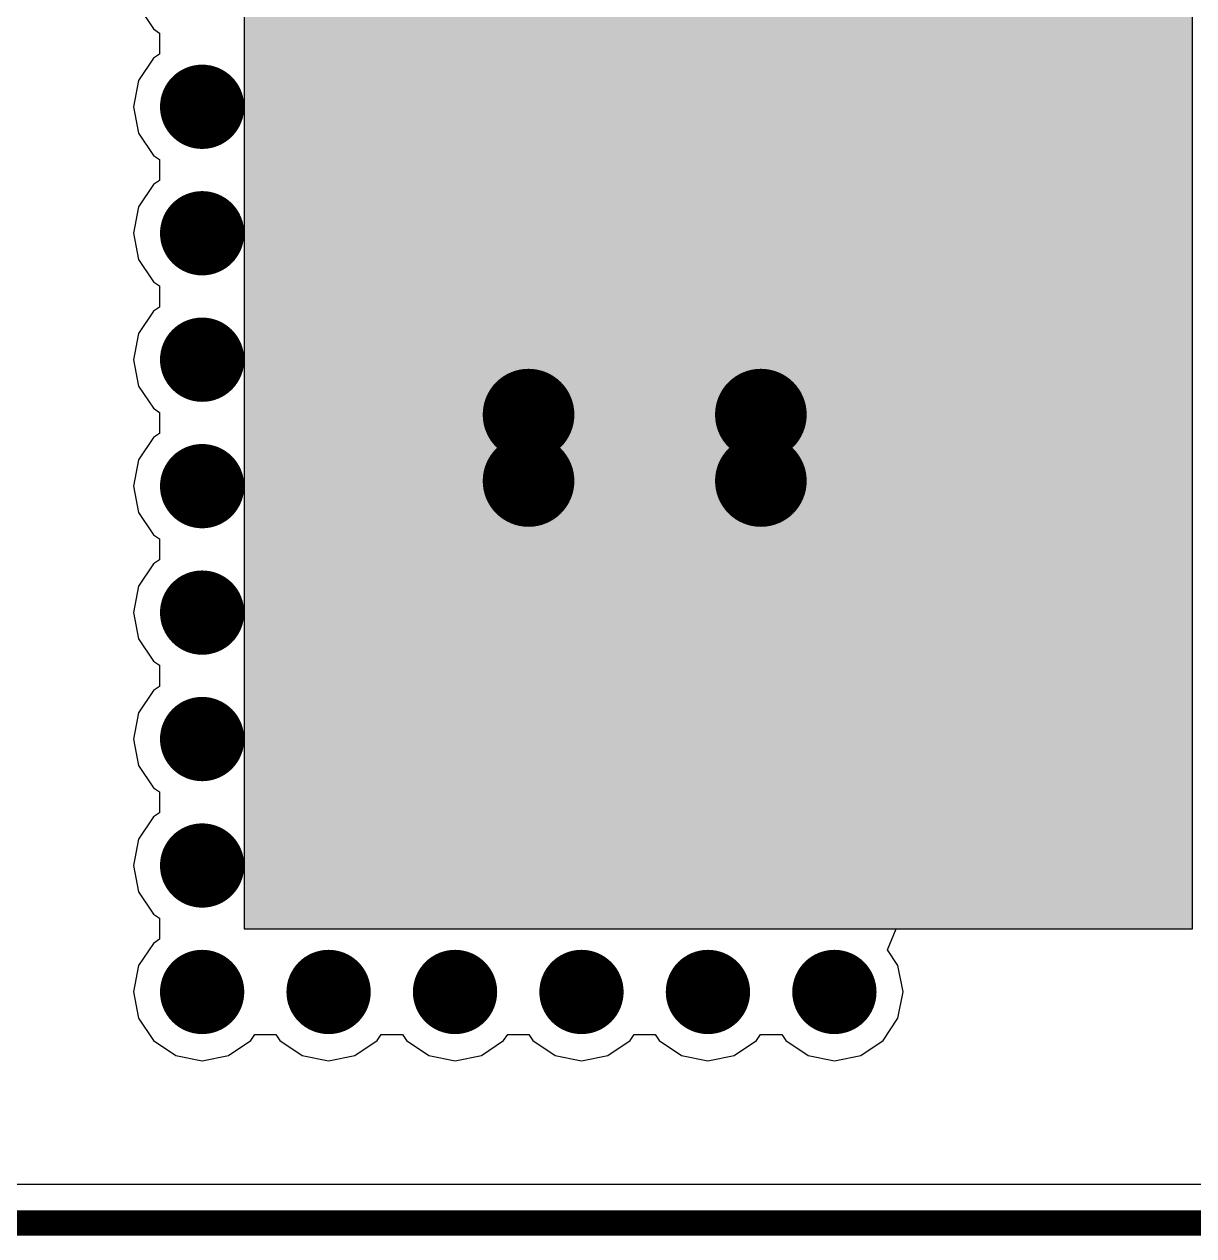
# Model space of a CAD drawing. Header units: millimetres. Extents: x -14 to 86, y -29 to 39.
# Drawn here: x 57.35 to 64.4, y 22.53 to 29.83 of the extents above; entities that cross this region are included whole.
import ezdxf

# ---------------------------------------------------------------- set-up
doc = ezdxf.new("R2010")
doc.units = ezdxf.units.MM
for name, color, linetype in [('BottomLayer', 5, 'Continuous'), ('BottomSolder', 6, 'Continuous'), ('MultiLayer', 9, 'Continuous'), ('TopLayer', 1, 'Continuous'), ('TopOverlay', 2, 'Continuous'), ('TopPaste', 8, 'Continuous'), ('TopSolder', 216, 'Continuous'), ('ViaHoleLayer', 16, 'Continuous')]:
    doc.layers.add(name, color=color, linetype=linetype)

# ---------------------------------------------------------------- blocks, each defined once
blk = doc.blocks.new('ANT_R_______AN5120_2')
at = {"layer": 'TopLayer', "const_width": 0.2}
for points in [[(-2.84, 0.7, 1), (-2.64, 0.7, 1)], [(-2.44, 0.7, 1), (-2.24, 0.7, 1)], [(2.263, 0.7, 1), (2.463, 0.7, 1)], [(2.663, 0.7, 1), (2.863, 0.7, 1)], [(-2.84, -0.7, 1), (-2.64, -0.7, 1)], [(-2.44, -0.7, 1), (-2.24, -0.7, 1)], [(2.263, -0.7, 1), (2.463, -0.7, 1)], [(2.663, -0.7, 1), (2.863, -0.7, 1)]]:
    blk.add_lwpolyline(points, format="xyb", close=True, dxfattribs=at)
at = {"layer": 'TopLayer'}
for points in [[(-2.74, -0.9), (-2.34, -0.9), (-2.74, 0.9), (-2.34, 0.9)], [(2.363, -0.9), (2.763, -0.9), (2.363, 0.9), (2.763, 0.9)], [(-2.94, -0.7), (-2.14, -0.7), (-2.94, 0.7), (-2.14, 0.7)], [(2.163, -0.7), (2.963, -0.7), (2.163, 0.7), (2.963, 0.7)]]:
    blk.add_solid(points, dxfattribs=at)
at = {"layer": 'TopOverlay', "const_width": 0.254}
blk.add_lwpolyline([(-1.5748, -0.762), (-1.5748, 0.7874)], dxfattribs=at)
at = {"layer": 'TopOverlay', "const_width": 0.127}
for points in [[(-1.6383, 0.7874, 1), (-1.5113, 0.7874, 1)], [(-1.6383, -0.762, 1), (-1.5113, -0.762, 1)]]:
    blk.add_lwpolyline(points, format="xyb", close=True, dxfattribs=at)
at = {"layer": 'TopPaste', "const_width": 0.2}
for points in [[(-2.84, 0.7, 1), (-2.64, 0.7, 1)], [(-2.44, 0.7, 1), (-2.24, 0.7, 1)], [(2.263, 0.7, 1), (2.463, 0.7, 1)], [(2.663, 0.7, 1), (2.863, 0.7, 1)], [(-2.84, -0.7, 1), (-2.64, -0.7, 1)], [(-2.44, -0.7, 1), (-2.24, -0.7, 1)], [(2.263, -0.7, 1), (2.463, -0.7, 1)], [(2.663, -0.7, 1), (2.863, -0.7, 1)]]:
    blk.add_lwpolyline(points, format="xyb", close=True, dxfattribs=at)
at = {"layer": 'TopPaste'}
for points in [[(-2.74, -0.9), (-2.34, -0.9), (-2.74, 0.9), (-2.34, 0.9)], [(2.363, -0.9), (2.763, -0.9), (2.363, 0.9), (2.763, 0.9)], [(-2.94, -0.7), (-2.14, -0.7), (-2.94, 0.7), (-2.14, 0.7)], [(2.163, -0.7), (2.963, -0.7), (2.163, 0.7), (2.963, 0.7)]]:
    blk.add_solid(points, dxfattribs=at)
at = {"layer": 'TopSolder', "const_width": 0.2762}
for points in [[(-2.8781, 0.7, 1), (-2.6019, 0.7, 1)], [(-2.4781, 0.7, 1), (-2.2019, 0.7, 1)], [(2.2249, 0.7, 1), (2.5011, 0.7, 1)], [(2.6249, 0.7, 1), (2.9011, 0.7, 1)], [(-2.8781, -0.7, 1), (-2.6019, -0.7, 1)], [(-2.4781, -0.7, 1), (-2.2019, -0.7, 1)], [(2.2249, -0.7, 1), (2.5011, -0.7, 1)], [(2.6249, -0.7, 1), (2.9011, -0.7, 1)]]:
    blk.add_lwpolyline(points, format="xyb", close=True, dxfattribs=at)
at = {"layer": 'TopSolder'}
for points in [[(-2.74, -0.9762), (-2.34, -0.9762), (-2.74, 0.9762), (-2.34, 0.9762)], [(2.363, -0.9762), (2.763, -0.9762), (2.363, 0.9762), (2.763, 0.9762)], [(-3.0162, -0.7), (-2.0638, -0.7), (-3.0162, 0.7), (-2.0638, 0.7)], [(2.0868, -0.7), (3.0392, -0.7), (2.0868, 0.7), (3.0392, 0.7)]]:
    blk.add_solid(points, dxfattribs=at)

msp = doc.modelspace()

# ---------------------------------------------------------------- linework, layer by layer
at = {"layer": 'BottomLayer'}
for p, q in [((58.674, 35.179), (58.674, 24.384)), ((64.389, 24.384), (64.389, 35.179)), ((64.389, 24.384), (64.389, 33.1205)), ((58.0372, 29.9404), (58.127, 29.806)), ((58.127, 29.806), (58.1637, 29.7815)), ((58.1637, 29.7815), (58.1637, 29.6545)), ((58.1637, 29.6545), (58.127, 29.63)), ((58.127, 29.63), (58.0372, 29.4956)), ((58.0372, 29.4956), (58.0056, 29.337)), ((58.0056, 29.337), (58.0372, 29.1784)), ((58.0372, 29.1784), (58.127, 29.044)), ((58.127, 29.044), (58.1637, 29.0195)), ((58.1637, 29.0195), (58.1637, 28.8925)), ((58.127, 28.868), (58.0372, 28.7336)), ((58.1637, 28.8925), (58.127, 28.868)), ((58.0372, 28.7336), (58.0056, 28.575)), ((58.0056, 28.575), (58.0372, 28.4164)), ((58.0372, 28.4164), (58.127, 28.282)), ((58.127, 28.282), (58.1637, 28.2575)), ((58.1637, 28.2575), (58.1637, 28.1305)), ((58.1637, 28.1305), (58.127, 28.106)), ((58.127, 28.106), (58.0372, 27.9716)), ((58.0372, 27.9716), (58.0056, 27.813)), ((58.0056, 27.813), (58.0372, 27.6544)), ((58.0372, 27.6544), (58.127, 27.52)), ((58.127, 27.52), (58.1637, 27.4955)), ((58.1637, 27.4955), (58.1637, 27.3685)), ((58.127, 27.344), (58.0372, 27.2096)), ((58.1637, 27.3685), (58.127, 27.344)), ((58.0372, 27.2096), (58.0056, 27.051)), ((58.0056, 27.051), (58.0372, 26.8924)), ((58.0372, 26.8924), (58.127, 26.758)), ((58.127, 26.758), (58.1637, 26.7335)), ((58.1637, 26.7335), (58.1637, 26.6065)), ((58.127, 26.582), (58.0372, 26.4476)), ((58.1637, 26.6065), (58.127, 26.582)), ((58.0372, 26.4476), (58.0056, 26.289)), ((58.0056, 26.289), (58.0372, 26.1304)), ((58.0372, 26.1304), (58.127, 25.996)), ((58.127, 25.996), (58.1637, 25.9715)), ((58.1637, 25.9715), (58.1637, 25.8445)), ((58.127, 25.82), (58.0372, 25.6856)), ((58.1637, 25.8445), (58.127, 25.82)), ((58.0372, 25.6856), (58.0056, 25.527)), ((58.0056, 25.527), (58.0372, 25.3684)), ((58.0372, 25.3684), (58.127, 25.234)), ((58.127, 25.234), (58.1637, 25.2095)), ((58.1637, 25.2095), (58.1637, 25.0825)), ((58.127, 25.058), (58.0372, 24.9236)), ((58.1637, 25.0825), (58.127, 25.058)), ((58.0372, 24.9236), (58.0056, 24.765)), ((58.0056, 24.765), (58.0372, 24.6064)), ((58.0372, 24.6064), (58.127, 24.472)), ((58.127, 24.472), (58.1637, 24.4475)), ((58.1637, 24.4475), (58.1637, 24.3205)), ((58.1637, 24.3205), (58.127, 24.296)), ((58.674, 24.384), (64.389, 24.384)), ((62.5491, 24.257), (62.6025, 24.384)), ((62.6025, 24.384), (64.389, 24.384)), ((58.127, 24.296), (58.0372, 24.1616)), ((62.6128, 24.1616), (62.5491, 24.257)), ((58.0372, 24.1616), (58.0056, 24.003)), ((62.6444, 24.003), (62.6128, 24.1616)), ((58.0056, 24.003), (58.0372, 23.8444)), ((62.6128, 23.8444), (62.6444, 24.003)), ((58.0372, 23.8444), (58.127, 23.71)), ((62.523, 23.71), (62.6128, 23.8444)), ((58.713, 23.71), (58.7375, 23.7467)), ((58.7375, 23.7467), (58.8645, 23.7467)), ((58.8645, 23.7467), (58.889, 23.71)), ((59.475, 23.71), (59.4995, 23.7467)), ((59.4995, 23.7467), (59.6265, 23.7467)), ((59.6265, 23.7467), (59.651, 23.71)), ((60.237, 23.71), (60.2615, 23.7467)), ((60.2615, 23.7467), (60.3885, 23.7467)), ((60.3885, 23.7467), (60.413, 23.71)), ((60.999, 23.71), (61.0235, 23.7467)), ((61.0235, 23.7467), (61.1505, 23.7467)), ((61.1505, 23.7467), (61.175, 23.71)), ((61.761, 23.71), (61.7855, 23.7467)), ((61.7855, 23.7467), (61.9125, 23.7467)), ((61.9125, 23.7467), (61.937, 23.71)), ((58.127, 23.71), (58.2614, 23.6202)), ((58.5786, 23.6202), (58.713, 23.71)), ((58.889, 23.71), (59.0234, 23.6202)), ((59.3406, 23.6202), (59.475, 23.71)), ((59.651, 23.71), (59.7854, 23.6202)), ((60.1026, 23.6202), (60.237, 23.71)), ((60.413, 23.71), (60.5474, 23.6202)), ((60.8646, 23.6202), (60.999, 23.71)), ((61.175, 23.71), (61.3094, 23.6202)), ((61.6266, 23.6202), (61.761, 23.71)), ((61.937, 23.71), (62.0714, 23.6202)), ((62.3886, 23.6202), (62.523, 23.71)), ((58.2614, 23.6202), (58.42, 23.5886)), ((58.42, 23.5886), (58.5786, 23.6202)), ((59.0234, 23.6202), (59.182, 23.5886)), ((59.182, 23.5886), (59.3406, 23.6202)), ((59.7854, 23.6202), (59.944, 23.5886)), ((59.944, 23.5886), (60.1026, 23.6202)), ((60.5474, 23.6202), (60.706, 23.5886)), ((60.706, 23.5886), (60.8646, 23.6202)), ((61.3094, 23.6202), (61.468, 23.5886)), ((61.468, 23.5886), (61.6266, 23.6202)), ((62.0714, 23.6202), (62.23, 23.5886)), ((62.23, 23.5886), (62.3886, 23.6202))]:
    msp.add_line(p, q, dxfattribs=at)
at = {"layer": 'BottomLayer', "const_width": 0.254}
for points in [[(58.293, 29.337, 1), (58.547, 29.337, 1)], [(58.293, 28.575, 1), (58.547, 28.575, 1)], [(58.293, 27.813, 1), (58.547, 27.813, 1)], [(58.293, 27.051, 1), (58.547, 27.051, 1)], [(58.293, 26.289, 1), (58.547, 26.289, 1)], [(58.293, 25.527, 1), (58.547, 25.527, 1)], [(58.293, 24.765, 1), (58.547, 24.765, 1)], [(58.293, 24.003, 1), (58.547, 24.003, 1)], [(59.055, 24.003, 1), (59.309, 24.003, 1)], [(59.817, 24.003, 1), (60.071, 24.003, 1)], [(60.579, 24.003, 1), (60.833, 24.003, 1)], [(61.341, 24.003, 1), (61.595, 24.003, 1)], [(62.103, 24.003, 1), (62.357, 24.003, 1)]]:
    msp.add_lwpolyline(points, format="xyb", close=True, dxfattribs=at)
at = {"layer": 'BottomSolder'}
msp.add_solid([(58.674, 24.384), (64.389, 24.384), (58.674, 35.179), (64.389, 35.179)], dxfattribs=at)
at = {"layer": 'MultiLayer', "const_width": 0.254}
for points in [[(58.293, 29.337, 1), (58.547, 29.337, 1)], [(58.293, 28.575, 1), (58.547, 28.575, 1)], [(58.293, 27.813, 1), (58.547, 27.813, 1)], [(58.293, 27.051, 1), (58.547, 27.051, 1)], [(58.293, 26.289, 1), (58.547, 26.289, 1)], [(58.293, 25.527, 1), (58.547, 25.527, 1)], [(58.293, 24.765, 1), (58.547, 24.765, 1)], [(58.293, 24.003, 1), (58.547, 24.003, 1)], [(59.055, 24.003, 1), (59.309, 24.003, 1)], [(59.817, 24.003, 1), (60.071, 24.003, 1)], [(60.579, 24.003, 1), (60.833, 24.003, 1)], [(61.341, 24.003, 1), (61.595, 24.003, 1)], [(62.103, 24.003, 1), (62.357, 24.003, 1)]]:
    msp.add_lwpolyline(points, format="xyb", close=True, dxfattribs=at)
at = {"layer": 'TopLayer'}
for p, q in [((58.674, 35.179), (58.674, 24.384)), ((64.389, 24.384), (64.389, 35.179)), ((64.389, 24.384), (64.389, 33.1205)), ((58.0372, 29.9404), (58.127, 29.806)), ((58.127, 29.806), (58.1637, 29.7815)), ((58.1637, 29.7815), (58.1637, 29.6545)), ((58.1637, 29.6545), (58.127, 29.63)), ((58.127, 29.63), (58.0372, 29.4956)), ((58.0372, 29.4956), (58.0056, 29.337)), ((58.0056, 29.337), (58.0372, 29.1784)), ((58.0372, 29.1784), (58.127, 29.044)), ((58.127, 29.044), (58.1637, 29.0195)), ((58.1637, 29.0195), (58.1637, 28.8925)), ((58.127, 28.868), (58.0372, 28.7336)), ((58.1637, 28.8925), (58.127, 28.868)), ((58.0372, 28.7336), (58.0056, 28.575)), ((58.0056, 28.575), (58.0372, 28.4164)), ((58.0372, 28.4164), (58.127, 28.282)), ((58.127, 28.282), (58.1637, 28.2575)), ((58.1637, 28.2575), (58.1637, 28.1305)), ((58.1637, 28.1305), (58.127, 28.106)), ((58.127, 28.106), (58.0372, 27.9716)), ((58.0372, 27.9716), (58.0056, 27.813)), ((58.0056, 27.813), (58.0372, 27.6544)), ((58.0372, 27.6544), (58.127, 27.52)), ((58.127, 27.52), (58.1637, 27.4955)), ((58.1637, 27.4955), (58.1637, 27.3685)), ((58.127, 27.344), (58.0372, 27.2096)), ((58.1637, 27.3685), (58.127, 27.344)), ((58.0372, 27.2096), (58.0056, 27.051)), ((58.0056, 27.051), (58.0372, 26.8924)), ((58.0372, 26.8924), (58.127, 26.758)), ((58.127, 26.758), (58.1637, 26.7335)), ((58.1637, 26.7335), (58.1637, 26.6065)), ((58.127, 26.582), (58.0372, 26.4476)), ((58.1637, 26.6065), (58.127, 26.582)), ((58.0372, 26.4476), (58.0056, 26.289)), ((58.0056, 26.289), (58.0372, 26.1304)), ((58.0372, 26.1304), (58.127, 25.996)), ((58.127, 25.996), (58.1637, 25.9715)), ((58.1637, 25.9715), (58.1637, 25.8445)), ((58.127, 25.82), (58.0372, 25.6856)), ((58.1637, 25.8445), (58.127, 25.82)), ((58.0372, 25.6856), (58.0056, 25.527)), ((58.0056, 25.527), (58.0372, 25.3684)), ((58.0372, 25.3684), (58.127, 25.234)), ((58.127, 25.234), (58.1637, 25.2095)), ((58.1637, 25.2095), (58.1637, 25.0825)), ((58.127, 25.058), (58.0372, 24.9236)), ((58.1637, 25.0825), (58.127, 25.058)), ((58.0372, 24.9236), (58.0056, 24.765)), ((58.0056, 24.765), (58.0372, 24.6064)), ((58.0372, 24.6064), (58.127, 24.472)), ((58.127, 24.472), (58.1637, 24.4475)), ((58.1637, 24.4475), (58.1637, 24.3205)), ((58.1637, 24.3205), (58.127, 24.296)), ((58.674, 24.384), (64.389, 24.384)), ((62.5491, 24.257), (62.6025, 24.384)), ((62.6025, 24.384), (64.389, 24.384)), ((58.127, 24.296), (58.0372, 24.1616)), ((62.6128, 24.1616), (62.5491, 24.257)), ((58.0372, 24.1616), (58.0056, 24.003)), ((62.6444, 24.003), (62.6128, 24.1616)), ((58.0056, 24.003), (58.0372, 23.8444)), ((62.6128, 23.8444), (62.6444, 24.003)), ((58.0372, 23.8444), (58.127, 23.71)), ((62.523, 23.71), (62.6128, 23.8444)), ((58.713, 23.71), (58.7375, 23.7467)), ((58.7375, 23.7467), (58.8645, 23.7467)), ((58.8645, 23.7467), (58.889, 23.71)), ((59.475, 23.71), (59.4995, 23.7467)), ((59.4995, 23.7467), (59.6265, 23.7467)), ((59.6265, 23.7467), (59.651, 23.71)), ((60.237, 23.71), (60.2615, 23.7467)), ((60.2615, 23.7467), (60.3885, 23.7467)), ((60.3885, 23.7467), (60.413, 23.71)), ((60.999, 23.71), (61.0235, 23.7467)), ((61.0235, 23.7467), (61.1505, 23.7467)), ((61.1505, 23.7467), (61.175, 23.71)), ((61.761, 23.71), (61.7855, 23.7467)), ((61.7855, 23.7467), (61.9125, 23.7467)), ((61.9125, 23.7467), (61.937, 23.71)), ((58.127, 23.71), (58.2614, 23.6202)), ((58.5786, 23.6202), (58.713, 23.71)), ((58.889, 23.71), (59.0234, 23.6202)), ((59.3406, 23.6202), (59.475, 23.71)), ((59.651, 23.71), (59.7854, 23.6202)), ((60.1026, 23.6202), (60.237, 23.71)), ((60.413, 23.71), (60.5474, 23.6202)), ((60.8646, 23.6202), (60.999, 23.71)), ((61.175, 23.71), (61.3094, 23.6202)), ((61.6266, 23.6202), (61.761, 23.71)), ((61.937, 23.71), (62.0714, 23.6202)), ((62.3886, 23.6202), (62.523, 23.71)), ((58.2614, 23.6202), (58.42, 23.5886)), ((58.42, 23.5886), (58.5786, 23.6202)), ((59.0234, 23.6202), (59.182, 23.5886)), ((59.182, 23.5886), (59.3406, 23.6202)), ((59.7854, 23.6202), (59.944, 23.5886)), ((59.944, 23.5886), (60.1026, 23.6202)), ((60.5474, 23.6202), (60.706, 23.5886)), ((60.706, 23.5886), (60.8646, 23.6202)), ((61.3094, 23.6202), (61.468, 23.5886)), ((61.468, 23.5886), (61.6266, 23.6202)), ((62.0714, 23.6202), (62.23, 23.5886)), ((62.23, 23.5886), (62.3886, 23.6202)), ((64.499, 22.8431), (55.2201, 22.8431))]:
    msp.add_line(p, q, dxfattribs=at)
at = {"layer": 'TopLayer', "const_width": 0.254}
for points in [[(58.293, 29.337, 1), (58.547, 29.337, 1)], [(58.293, 28.575, 1), (58.547, 28.575, 1)], [(58.293, 27.813, 1), (58.547, 27.813, 1)], [(58.293, 27.051, 1), (58.547, 27.051, 1)], [(58.293, 26.289, 1), (58.547, 26.289, 1)], [(58.293, 25.527, 1), (58.547, 25.527, 1)], [(58.293, 24.765, 1), (58.547, 24.765, 1)], [(58.293, 24.003, 1), (58.547, 24.003, 1)], [(59.055, 24.003, 1), (59.309, 24.003, 1)], [(59.817, 24.003, 1), (60.071, 24.003, 1)], [(60.579, 24.003, 1), (60.833, 24.003, 1)], [(61.341, 24.003, 1), (61.595, 24.003, 1)], [(62.103, 24.003, 1), (62.357, 24.003, 1)]]:
    msp.add_lwpolyline(points, format="xyb", close=True, dxfattribs=at)
at = {"layer": 'TopLayer', "const_width": 0.1524}
msp.add_lwpolyline([(54.6705, 22.61), (64.499, 22.61)], dxfattribs=at)
at = {"layer": 'TopSolder'}
msp.add_solid([(58.674, 24.384), (64.389, 24.384), (58.674, 35.179), (64.389, 35.179)], dxfattribs=at)
at = {"layer": 'ViaHoleLayer', "const_width": 0.127}
for points in [[(58.3565, 29.337, 1), (58.4835, 29.337, 1)], [(58.3565, 28.575, 1), (58.4835, 28.575, 1)], [(58.3565, 27.813, 1), (58.4835, 27.813, 1)], [(58.3565, 27.051, 1), (58.4835, 27.051, 1)], [(58.3565, 26.289, 1), (58.4835, 26.289, 1)], [(58.3565, 25.527, 1), (58.4835, 25.527, 1)], [(58.3565, 24.765, 1), (58.4835, 24.765, 1)], [(58.3565, 24.003, 1), (58.4835, 24.003, 1)], [(59.1185, 24.003, 1), (59.2455, 24.003, 1)], [(59.8805, 24.003, 1), (60.0075, 24.003, 1)], [(60.6425, 24.003, 1), (60.7695, 24.003, 1)], [(61.4045, 24.003, 1), (61.5315, 24.003, 1)], [(62.1665, 24.003, 1), (62.2935, 24.003, 1)]]:
    msp.add_lwpolyline(points, format="xyb", close=True, dxfattribs=at)

# ---------------------------------------------------------------- block references
at = {"rotation": 270}
msp.add_blockref('ANT_R_______AN5120_2', (61.087, 29.845), dxfattribs=at)

doc.saveas('drawing.dxf')
